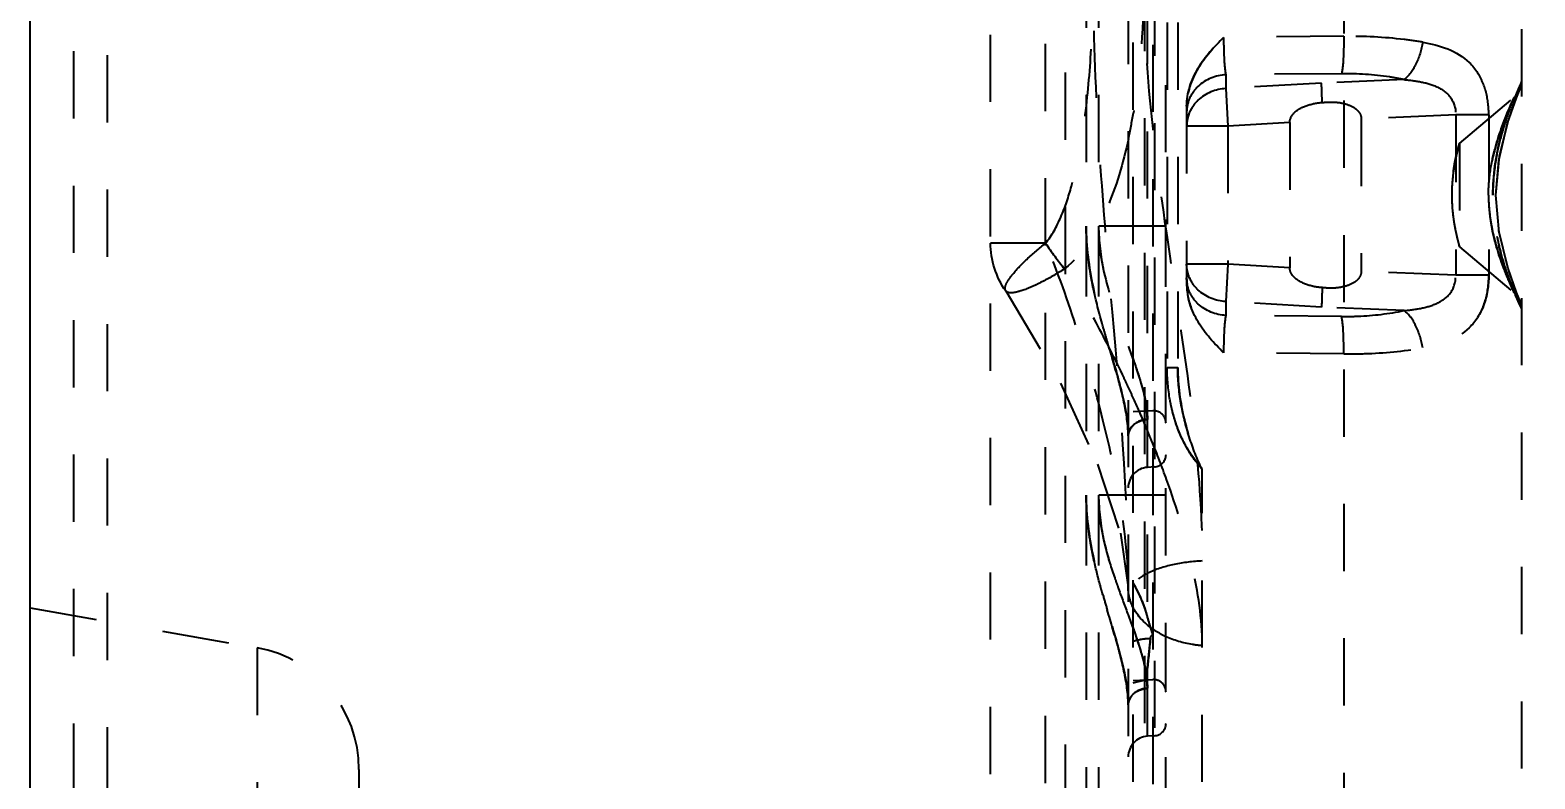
# Model space of a CAD drawing. Header units: millimetres. Extents: x 309 to 11345, y -1340 to 1318.
# Drawn here: x 1437.3 to 1473.91, y -419.62 to -401.42 of the extents above; entities that cross this region are included whole.
import ezdxf

# ---------------------------------------------------------------- set-up
doc = ezdxf.new("R2010")
doc.units = ezdxf.units.MM
doc.header["$LTSCALE"] = 16.335
doc.header["$PDMODE"] = 3
doc.header["$PDSIZE"] = 0.3125
doc.linetypes.add('HIDDEN', pattern=[0.2, 0.1, -0.1])
doc.layers.get('0').update_dxf_attribs({"linetype": 'CONTINUOUS'})
doc.layers.get('Defpoints').update_dxf_attribs({"linetype": 'CONTINUOUS'})
doc.layers.add('DEFAULT_2', color=8, linetype='HIDDEN')
doc.styles.get("Standard").update_dxf_attribs({"font": 'txt', "width": 0.8})
doc.dimstyles.get("Standard").update_dxf_attribs({"dimtxt": 0.15625, "dimasz": 0.1875, "dimexe": 0.125, "dimexo": 0.0625, "dimtad": 0, "dimtih": 1, "dimtoh": 1, "dimdsep": 46, "dimtxsty": 'Standard', "dimcen": 0.09, "dimadec": 0, "dimazin": 0, "dimtp": 0.01, "dimtm": 0.01, "dimtfac": 1, "dimtofl": 0, "dimtmove": 0, "dimatfit": 3, "dimfxl": 0, "dimtolj": 1, "dimarcsym": 0})

# ---------------------------------------------------------------- blocks, each defined once
blk = doc.blocks.new('*D170')
at = {"color": 4, "lineweight": -2}
blk.add_line((1497.371, -393.202), (1505.343, -399.239), dxfattribs=at)
at = {"color": 4}
blk.add_solid([(1506.35, -397.91), (1504.337, -400.567), (1513.316, -405.275)], dxfattribs=at)
at = {"layer": 'Defpoints', "color": 0}
for p in [(1513.316, -405.275), (1521.289, -411.311)]:
    blk.add_point(p, dxfattribs=at)
at = {"color": 6, "insert": (1484.083, -383.142), "char_height": 10, "attachment_point": 5, "rotation": 322.8702}
blk.add_mtext('\\A1;∅10.00', dxfattribs=at)

msp = doc.modelspace()

# ---------------------------------------------------------------- linework, layer by layer
at = {"color": 7, "linetype": 'Continuous'}
msp.add_line((1437.303, -708.458), (1437.303, -218.458), dxfattribs=at)
at = {"layer": 'DEFAULT_2', "color": 8, "linetype": 'HIDDEN'}
for p, q in [((1462.493, -600.102), (1462.493, -312.814)), ((1464.934, -597.141), (1464.934, -315.775)), ((1464.424, -594.681), (1464.424, -318.235)), ((1464.015, -318.935), (1464.015, -593.981)), ((1462.006, -586.34), (1462.006, -324.903)), ((1464.654, -325.271), (1464.654, -587.645)), ((1460.667, -586.117), (1460.667, -326.799)), ((1464.134, -586.306), (1464.134, -326.634)), ((1464.617, -326.634), (1464.617, -586.282)), ((1462.993, -331.122), (1462.993, -441.878)), ((1463.29, -331.122), (1463.29, -441.878)), ((1464.483, -418.582), (1464.483, -335.968)), ((1469.26, -367.196), (1469.26, -452.657)), ((1473.582, -371.996), (1473.582, -453.704)), ((1438.361, -398.667), (1438.361, -514.249)), ((1439.174, -398.762), (1439.174, -514.154)), ((1464.963, -401.236), (1464.963, -409.622)), ((1465.221, -401.236), (1465.221, -409.622)), ((1469.26, -401.569), (1466.337, -401.595)), ((1469.207, -402.479), (1466.39, -402.504)), ((1466.39, -402.504), (1466.39, -402.84)), ((1470.726, -402.622), (1468.72, -402.706)), ((1468.72, -402.706), (1466.39, -402.84)), ((1466.39, -402.84), (1466.443, -403.75)), ((1473.543, -402.866), (1473.582, -402.672)), ((1465.437, -403.271), (1465.437, -407.587)), ((1472.073, -404.172), (1473.402, -403.057)), ((1466.443, -403.75), (1465.437, -403.75)), ((1467.945, -403.664), (1466.443, -403.75)), ((1466.443, -403.75), (1466.443, -407.107)), ((1467.945, -403.664), (1467.945, -407.194)), ((1471.982, -403.481), (1469.685, -403.576)), ((1469.685, -403.576), (1469.685, -407.281)), ((1471.982, -403.481), (1471.982, -407.377)), ((1472.787, -403.481), (1471.982, -403.481)), ((1472.787, -403.481), (1472.787, -407.377)), ((1472.073, -404.173), (1472.065, -404.201)), ((1472.065, -404.201), (1472.073, -404.173)), ((1472.073, -404.172), (1472.073, -406.686)), ((1464.934, -406.183), (1462.993, -406.183)), ((1473.249, -407.189), (1473.032, -406.294)), ((1462.006, -406.598), (1460.667, -406.598)), ((1472.073, -406.685), (1472.065, -406.658)), ((1472.066, -406.659), (1472.073, -406.685)), ((1472.073, -406.686), (1473.402, -407.801)), ((1466.443, -407.107), (1465.437, -407.107)), ((1466.443, -407.107), (1466.39, -408.017)), ((1467.945, -407.194), (1466.443, -407.107)), ((1471.982, -407.377), (1469.685, -407.281)), ((1472.787, -407.377), (1471.982, -407.377)), ((1461.036, -407.759), (1461.036, -407.759)), ((1466.39, -408.017), (1466.39, -408.354)), ((1468.72, -408.152), (1466.39, -408.017)), ((1470.726, -408.235), (1468.72, -408.152)), ((1473.582, -408.186), (1473.543, -407.992)), ((1469.207, -408.379), (1466.39, -408.354)), ((1464.963, -409.622), (1465.221, -409.622)), ((1469.26, -409.289), (1466.337, -409.263)), ((1464.617, -410.671), (1464.134, -410.697)), ((1464.654, -412.035), (1464.483, -412.046)), ((1465.816, -445.829), (1465.816, -412.093)), ((1464.934, -412.719), (1462.993, -412.719)), ((1437.303, -415.458), (1442.823, -416.432)), ((1464.454, -417.216), (1464.556, -416.211)), ((1464.454, -417.216), (1464.556, -416.211)), ((1464.454, -417.216), (1464.556, -416.211)), ((1442.823, -416.432), (1442.823, -447.485)), ((1464.617, -417.207), (1464.134, -417.232)), ((1464.48, -416.955), (1464.454, -417.213)), ((1464.48, -416.955), (1464.454, -417.213)), ((1464.48, -416.955), (1464.454, -417.213)), ((1464.654, -418.57), (1464.483, -418.582)), ((1445.303, -419.386), (1445.303, -444.53))]:
    msp.add_line(p, q, dxfattribs=at)
for points in [[(1472.959, -405.429), (1473.028, -404.591), (1473.244, -403.684), (1473.461, -403.069), (1473.543, -402.866)], [(1472.959, -405.429), (1473.045, -404.487), (1473.261, -403.629)], [(1473.543, -407.992), (1473.464, -407.798), (1473.256, -407.211), (1473.04, -406.339), (1472.959, -405.429)], [(1461.036, -407.759), (1462.37, -410.004), (1463.27, -411.972)], [(1463.27, -411.972), (1463.824, -413.649), (1464.015, -414.96)], [(1464.134, -417.28), (1464.406, -417.219), (1464.454, -417.216)]]:
    msp.add_lwpolyline(points, dxfattribs=at)
for centre, radius, start, end in [((1473.079, -402.672), 0.503, 310, 337.3625), ((1466.254, -403.415), 0.817, 170.3385, 179.9419), ((1466.311, -403.764), 0.875, 148.5457, 157.6659), ((1450.637, -401.171), 13.692, 347.8092, 350.4934), ((1477.054, -405.615), 5.185, 165.3687, 166.8142), ((1478.128, -405.901), 6.297, 164.3342, 165.3079), ((1476.688, -405.426), 3.908, 180.0395, 186.3546), ((1477.128, -405.374), 4.352, 186.3922, 191.6256), ((1476.221, -405.408), 4.336, 187.7821, 189.8005), ((1476.768, -405.31), 4.891, 189.8399, 193.2236), ((1476.673, -405.329), 4.794, 189.8041, 193.2703), ((1468.11, -402.572), 7.312, 213.4055, 219.4948), ((1477.126, -405.226), 5.259, 193.2225, 195.2323), ((1477.093, -405.234), 5.226, 193.2293, 195.2292), ((1478.801, -404.769), 6.996, 195.2255, 195.6739), ((1479.594, -404.548), 7.818, 195.2719, 195.6535), ((1466.311, -407.094), 0.875, 202.3343, 211.2311), ((1470.462, -407.378), 2.325, 353.7916, 0.0226), ((1466.253, -407.443), 0.816, 180.0559, 189.4719), ((1473.079, -408.186), 0.503, 22.6122, 50), ((1482.897, -403.858), 10.271, 202.6802, 204.8374), ((1436.813, -422.73), 29.997, 24.8968, 25.3834), ((1437.082, -422.605), 29.7, 24.3215, 24.897), ((1437.712, -422.323), 29.01, 22.7734, 24.3257), ((1461.58, -411.012), 2.906, 2.5762, 5.8971), ((1464.633, -410.973), 0.302, 0, 93), ((1438.482, -421.998), 28.175, 22.0675, 22.7697), ((1441.628, -420.748), 24.79, 19.8146, 22.1229), ((1464.633, -411.734), 0.302, 274, 0), ((1464.518, -412.548), 0.503, 94, 180), ((1498.907, -405.019), 36.924, 195.9109, 196.5033), ((1784.539, -449.33), 321.692, 174.09089, 174.22401), ((1781.84, -449.057), 318.98, 174.08967, 174.22398), ((1442.303, -419.386), 3, 0, 80), ((1461.58, -417.548), 2.906, 2.5762, 5.8971), ((1461.622, -417.542), 2.864, 2.5072, 5.8762), ((1464.633, -417.508), 0.302, 0, 93), ((1464.633, -418.269), 0.302, 274, 0), ((1464.518, -419.084), 0.503, 94, 180)]:
    msp.add_arc(centre, radius, start, end, dxfattribs=at)
for points, knots in [([(1464.015, -385.129), (1464.015, -387.586), (1463.682, -391.306), (1463.259, -396.302), (1463.114, -400.15), (1463.259, -403.997), (1463.682, -408.994), (1464.015, -412.714), (1464.015, -415.171)], [0, 0, 0, 0, 0.244928, 0.371582, 0.499981, 0.62839, 0.755057, 1, 1, 1, 1]), ([(1465.816, -385.979), (1465.816, -387.116), (1465.627, -389.43), (1465.098, -392.914), (1464.559, -396.488), (1464.313, -400.15), (1464.559, -403.812), (1465.098, -407.387), (1465.627, -410.87), (1465.816, -413.185), (1465.816, -414.321)], [0, 0, 0, 0, 0.119592, 0.243677, 0.370971, 0.500001, 0.629031, 0.756324, 0.880409, 1, 1, 1, 1]), ([(1462.006, -406.598), (1462.16, -406.408), (1462.408, -405.953), (1462.737, -404.939), (1462.985, -403.568), (1463.132, -401.873), (1463.178, -400.15), (1463.132, -398.427), (1462.985, -396.733), (1462.737, -395.361), (1462.408, -394.347), (1462.16, -393.893), (1462.006, -393.702)], [0, 0, 0, 0, 0.05537, 0.115462, 0.240655, 0.369591, 0.49998, 0.630371, 0.759314, 0.884517, 0.944615, 1, 1, 1, 1]), ([(1464.141, -396.867), (1464.323, -397.949), (1464.466, -400.15), (1464.323, -402.35), (1464.141, -403.433)], [0, 0, 0, 0, 0.499999, 1, 1, 1, 1]), ([(1469.26, -401.569), (1469.261, -401.749), (1469.254, -402.052), (1469.233, -402.357), (1469.207, -402.479)], [0, 0, 0, 0, 0.590938, 1, 1, 1, 1]), ([(1471.179, -401.712), (1471.029, -401.687), (1470.393, -401.597), (1469.75, -401.566), (1469.26, -401.569)], [0, 0, 0, 0, 0.236161, 1, 1, 1, 1]), ([(1465.437, -403.271), (1465.437, -402.948), (1465.666, -402.3), (1466.109, -401.824), (1466.337, -401.595)], [0, 0, 0, 0, 0.498791, 1, 1, 1, 1]), ([(1466.337, -401.595), (1466.109, -401.825), (1465.665, -402.3), (1465.437, -402.948), (1465.437, -403.271)], [0, 0, 0, 0, 0.501236, 1, 1, 1, 1]), ([(1466.337, -401.595), (1466.336, -401.775), (1466.343, -402.078), (1466.364, -402.383), (1466.39, -402.504)], [0, 0, 0, 0, 0.593662, 1, 1, 1, 1]), ([(1471.179, -401.712), (1471.149, -401.9), (1471.049, -402.232), (1470.85, -402.531), (1470.726, -402.622)], [0, 0, 0, 0, 0.553804, 1, 1, 1, 1]), ([(1471.179, -401.712), (1471.585, -401.781), (1472.241, -401.991), (1472.72, -402.763), (1472.787, -403.232), (1472.787, -403.481)], [0, 0, 0, 0, 0.471237, 0.716067, 1, 1, 1, 1]), ([(1466.39, -402.504), (1466.146, -402.515), (1465.77, -402.665), (1465.489, -403.063), (1465.437, -403.299), (1465.437, -403.414)], [0, 0, 0, 0, 0.511808, 0.759391, 1, 1, 1, 1]), ([(1470.726, -402.622), (1470.609, -402.597), (1470.107, -402.507), (1469.596, -402.476), (1469.207, -402.479)], [0, 0, 0, 0, 0.236421, 1, 1, 1, 1]), ([(1470.726, -402.622), (1470.869, -402.634), (1471.149, -402.67), (1471.552, -402.784), (1471.907, -403.04), (1471.988, -403.336), (1471.982, -403.481)], [0, 0, 0, 0, 0.254534, 0.500848, 0.742548, 1, 1, 1, 1]), ([(1466.39, -402.84), (1466.146, -402.852), (1465.77, -403.002), (1465.489, -403.4), (1465.437, -403.636), (1465.437, -403.75)], [0, 0, 0, 0, 0.511744, 0.759373, 1, 1, 1, 1]), ([(1468.735, -403.179), (1468.733, -403.13), (1468.727, -402.972), (1468.721, -402.814), (1468.72, -402.706)], [0, 0, 0, 0, 0.31128, 1, 1, 1, 1]), ([(1472.787, -403.481), (1472.787, -403.415), (1472.777, -403.16), (1472.724, -402.907), (1472.656, -402.731)], [0, 0, 0, 0, 0.259739, 1, 1, 1, 1]), ([(1472.887, -405.429), (1472.886, -404.953), (1473.031, -403.996), (1473.381, -403.105), (1473.582, -402.672)], [0, 0, 0, 0, 0.499646, 1, 1, 1, 1]), ([(1473.421, -403.037), (1473.402, -403.082), (1473.315, -403.294), (1473.237, -403.508), (1473.182, -403.679)], [0, 0, 0, 0, 0.215405, 1, 1, 1, 1]), ([(1473.582, -402.672), (1473.576, -402.679), (1473.566, -402.713), (1473.53, -402.781), (1473.481, -402.896), (1473.442, -402.985), (1473.421, -403.037)], [0, 0, 0, 0, 0.066792, 0.263318, 0.579155, 1, 1, 1, 1]), ([(1467.945, -403.664), (1467.945, -403.581), (1468.056, -403.381), (1468.365, -403.236), (1468.61, -403.185), (1468.735, -403.179)], [0, 0, 0, 0, 0.2485, 0.621847, 1, 1, 1, 1]), ([(1468.735, -403.179), (1468.83, -403.169), (1469.02, -403.159), (1469.302, -403.2), (1469.524, -403.294), (1469.656, -403.433), (1469.685, -403.529), (1469.685, -403.576)], [0, 0, 0, 0, 0.252055, 0.50235, 0.749569, 0.874029, 1, 1, 1, 1]), ([(1473.402, -403.057), (1473.39, -403.076), (1473.361, -403.155), (1473.286, -403.313), (1473.187, -403.558), (1473.024, -403.988), (1472.842, -404.611), (1472.78, -405.149), (1472.78, -405.429)], [0, 0, 0, 0, 0.02696, 0.101978, 0.212676, 0.347649, 0.660393, 1, 1, 1, 1]), ([(1472.867, -404.6), (1472.904, -404.422), (1473.044, -403.899), (1473.247, -403.397), (1473.396, -403.071)], [0, 0, 0, 0, 0.337343, 1, 1, 1, 1]), ([(1473.182, -403.679), (1473.163, -403.737), (1473.086, -403.984), (1473.023, -404.235), (1472.986, -404.429)], [0, 0, 0, 0, 0.23577, 1, 1, 1, 1]), ([(1464.02, -404.062), (1463.893, -404.649), (1463.567, -405.789), (1462.923, -406.851), (1462.468, -407.223)], [0, 0, 0, 0, 0.505552, 1, 1, 1, 1]), ([(1472.005, -404.432), (1471.998, -404.463), (1471.966, -404.606), (1471.94, -404.751), (1471.925, -404.864)], [0, 0, 0, 0, 0.219474, 1, 1, 1, 1]), ([(1471.925, -404.864), (1471.93, -404.824), (1471.952, -404.679), (1471.981, -404.535), (1472.006, -404.432)], [0, 0, 0, 0, 0.277266, 1, 1, 1, 1]), ([(1472.037, -404.305), (1472.04, -404.294), (1472.049, -404.259), (1472.059, -404.224), (1472.065, -404.201)], [0, 0, 0, 0, 0.31253, 1, 1, 1, 1]), ([(1472.986, -404.429), (1472.97, -404.509), (1472.913, -404.839), (1472.887, -405.175), (1472.887, -405.429)], [0, 0, 0, 0, 0.24387, 1, 1, 1, 1]), ([(1471.925, -404.864), (1471.919, -404.909), (1471.896, -405.097), (1471.886, -405.286), (1471.886, -405.429)], [0, 0, 0, 0, 0.241335, 1, 1, 1, 1]), ([(1472.78, -405.429), (1472.78, -405.359), (1472.787, -405.081), (1472.825, -404.804), (1472.867, -404.6)], [0, 0, 0, 0, 0.252997, 1, 1, 1, 1]), ([(1471.886, -405.429), (1471.886, -405.477), (1471.89, -405.666), (1471.906, -405.855), (1471.925, -405.995)], [0, 0, 0, 0, 0.255595, 1, 1, 1, 1]), ([(1472.78, -405.429), (1472.78, -405.708), (1472.842, -406.246), (1473.024, -406.87), (1473.187, -407.3), (1473.286, -407.545), (1473.361, -407.702), (1473.39, -407.782), (1473.402, -407.801)], [0, 0, 0, 0, 0.339648, 0.65241, 0.787384, 0.898063, 0.973047, 1, 1, 1, 1]), ([(1473.582, -408.186), (1473.575, -408.164), (1473.532, -408.089), (1473.464, -407.918), (1473.35, -407.655), (1473.222, -407.31), (1473.092, -406.902), (1472.94, -406.274), (1472.887, -405.771), (1472.887, -405.429)], [0, 0, 0, 0, 0.023357, 0.090231, 0.193089, 0.323651, 0.474935, 0.641396, 1, 1, 1, 1]), ([(1462.993, -406.183), (1462.993, -406.679), (1463.12, -407.643), (1463.502, -408.978), (1463.863, -410.164), (1464.015, -410.933), (1464.015, -411.283)], [0, 0, 0, 0, 0.285147, 0.554452, 0.798222, 1, 1, 1, 1]), ([(1463.174, -407.726), (1463.147, -407.601), (1463.047, -407.093), (1462.993, -406.574), (1462.994, -406.183)], [0, 0, 0, 0, 0.246314, 1, 1, 1, 1]), ([(1463.29, -406.183), (1463.29, -406.647), (1463.444, -407.551), (1463.891, -408.773), (1464.302, -409.85), (1464.483, -410.559), (1464.483, -410.881)], [0, 0, 0, 0, 0.286105, 0.557552, 0.801085, 1, 1, 1, 1]), ([(1473.269, -407.498), (1473.234, -407.414), (1473.07, -407.009), (1472.935, -406.591), (1472.866, -406.251)], [0, 0, 0, 0, 0.207265, 1, 1, 1, 1]), ([(1461.036, -407.759), (1461.008, -407.719), (1461.033, -407.607), (1461.108, -407.48), (1461.271, -407.262), (1461.571, -406.961), (1461.849, -406.723), (1462.006, -406.598)], [0, 0, 0, 0, 0.095168, 0.180739, 0.296736, 0.612671, 1, 1, 1, 1]), ([(1464.015, -414.964), (1464.015, -414.305), (1463.864, -412.934), (1463.418, -410.86), (1462.804, -408.723), (1462.304, -407.298), (1462.006, -406.598)], [0, 0, 0, 0, 0.228701, 0.476606, 0.735898, 1, 1, 1, 1]), ([(1472.986, -406.431), (1473.013, -406.57), (1473.124, -407.042), (1473.287, -407.501), (1473.42, -407.819)], [0, 0, 0, 0, 0.290364, 1, 1, 1, 1]), ([(1462.468, -407.223), (1462.296, -407.331), (1461.976, -407.516), (1461.589, -407.701), (1461.326, -407.783), (1461.179, -407.812), (1461.065, -407.8), (1461.036, -407.759)], [0, 0, 0, 0, 0.3875, 0.703611, 0.819655, 0.90516, 1, 1, 1, 1]), ([(1463.914, -409.871), (1463.701, -409.421), (1463.247, -408.523), (1462.746, -407.649), (1462.468, -407.223)], [0, 0, 0, 0, 0.494629, 1, 1, 1, 1]), ([(1466.39, -408.017), (1466.146, -408.006), (1465.77, -407.856), (1465.489, -407.458), (1465.437, -407.222), (1465.437, -407.107)], [0, 0, 0, 0, 0.511743, 0.759372, 1, 1, 1, 1]), ([(1468.735, -407.679), (1468.652, -407.675), (1468.446, -407.641), (1468.186, -407.546), (1467.995, -407.381), (1467.945, -407.257), (1467.945, -407.194)], [0, 0, 0, 0, 0.251785, 0.625526, 0.812341, 1, 1, 1, 1]), ([(1469.685, -407.281), (1469.685, -407.329), (1469.657, -407.425), (1469.524, -407.564), (1469.302, -407.657), (1469.02, -407.699), (1468.83, -407.689), (1468.735, -407.679)], [0, 0, 0, 0, 0.125896, 0.250357, 0.497608, 0.747919, 1, 1, 1, 1]), ([(1470.726, -408.235), (1470.869, -408.223), (1471.149, -408.188), (1471.552, -408.074), (1471.907, -407.818), (1471.988, -407.521), (1471.982, -407.377)], [0, 0, 0, 0, 0.254535, 0.500851, 0.742552, 1, 1, 1, 1]), ([(1472.787, -407.377), (1472.787, -407.625), (1472.72, -408.094), (1472.241, -408.867), (1471.585, -409.077), (1471.179, -409.145)], [0, 0, 0, 0, 0.283898, 0.528822, 1, 1, 1, 1]), ([(1463.504, -408.973), (1463.475, -408.872), (1463.354, -408.46), (1463.243, -408.044), (1463.174, -407.726)], [0, 0, 0, 0, 0.243437, 1, 1, 1, 1]), ([(1466.39, -408.354), (1466.146, -408.342), (1465.77, -408.193), (1465.489, -407.795), (1465.437, -407.559), (1465.437, -407.444)], [0, 0, 0, 0, 0.511808, 0.759391, 1, 1, 1, 1]), ([(1466.337, -409.263), (1466.109, -409.033), (1465.665, -408.558), (1465.437, -407.91), (1465.437, -407.587)], [0, 0, 0, 0, 0.501229, 1, 1, 1, 1]), ([(1468.735, -407.679), (1468.733, -407.728), (1468.727, -407.886), (1468.721, -408.043), (1468.72, -408.152)], [0, 0, 0, 0, 0.311281, 1, 1, 1, 1]), ([(1472.54, -408.365), (1472.571, -408.313), (1472.69, -408.083), (1472.752, -407.826), (1472.774, -407.629)], [0, 0, 0, 0, 0.234306, 1, 1, 1, 1]), ([(1473.402, -407.801), (1473.407, -407.807), (1473.376, -407.749), (1473.367, -407.719), (1473.315, -407.609), (1473.287, -407.54), (1473.269, -407.498)], [0, 0, 0, 0, 0.068562, 0.268587, 0.585367, 1, 1, 1, 1]), ([(1466.39, -408.354), (1466.364, -408.475), (1466.343, -408.779), (1466.336, -409.083), (1466.337, -409.263)], [0, 0, 0, 0, 0.406397, 1, 1, 1, 1]), ([(1469.207, -408.379), (1469.34, -408.38), (1469.849, -408.372), (1470.359, -408.314), (1470.726, -408.235)], [0, 0, 0, 0, 0.261456, 1, 1, 1, 1]), ([(1469.26, -409.289), (1469.261, -409.109), (1469.254, -408.805), (1469.233, -408.5), (1469.207, -408.379)], [0, 0, 0, 0, 0.590938, 1, 1, 1, 1]), ([(1471.179, -409.145), (1471.149, -408.957), (1471.049, -408.626), (1470.85, -408.326), (1470.726, -408.235)], [0, 0, 0, 0, 0.553804, 1, 1, 1, 1]), ([(1471.179, -409.145), (1471.149, -408.957), (1471.049, -408.626), (1470.85, -408.326), (1470.726, -408.235)], [0, 0, 0, 0, 0.553803, 1, 1, 1, 1]), ([(1463.853, -410.202), (1463.828, -410.104), (1463.72, -409.692), (1463.596, -409.284), (1463.504, -408.973)], [0, 0, 0, 0, 0.236856, 1, 1, 1, 1]), ([(1469.26, -409.289), (1469.428, -409.29), (1470.069, -409.282), (1470.711, -409.224), (1471.179, -409.145)], [0, 0, 0, 0, 0.261473, 1, 1, 1, 1]), ([(1464.149, -409.461), (1464.168, -409.515), (1464.241, -409.72), (1464.308, -409.928), (1464.351, -410.085)], [0, 0, 0, 0, 0.259951, 1, 1, 1, 1]), ([(1465.816, -412.089), (1465.672, -411.92), (1465.409, -411.56), (1465.051, -410.74), (1464.977, -410.066), (1464.963, -409.622)], [0, 0, 0, 0, 0.250265, 0.499239, 1, 1, 1, 1]), ([(1465.084, -410.651), (1465.064, -410.568), (1464.993, -410.23), (1464.963, -409.882), (1464.963, -409.622)], [0, 0, 0, 0, 0.246112, 1, 1, 1, 1]), ([(1465.221, -409.622), (1465.221, -410.049), (1465.343, -410.9), (1465.625, -411.712), (1465.816, -412.093)], [0, 0, 0, 0, 0.500055, 1, 1, 1, 1]), ([(1464.015, -411.283), (1464.015, -411.2), (1463.996, -410.835), (1463.92, -410.476), (1463.853, -410.202)], [0, 0, 0, 0, 0.227041, 1, 1, 1, 1]), ([(1464.351, -410.085), (1464.365, -410.139), (1464.417, -410.346), (1464.455, -410.557), (1464.471, -410.713)], [0, 0, 0, 0, 0.26557, 1, 1, 1, 1]), ([(1465.372, -411.445), (1465.341, -411.383), (1465.222, -411.128), (1465.134, -410.858), (1465.084, -410.651)], [0, 0, 0, 0, 0.244847, 1, 1, 1, 1]), ([(1464.483, -410.881), (1464.365, -410.888), (1464.137, -410.96), (1464.015, -411.181), (1464.015, -411.283)], [0, 0, 0, 0, 0.5377, 1, 1, 1, 1]), ([(1464.015, -411.283), (1464.015, -411.262), (1464.026, -411.171), (1464.074, -411.085), (1464.123, -411.034)], [0, 0, 0, 0, 0.230662, 1, 1, 1, 1]), ([(1465.817, -412.089), (1465.773, -412.042), (1465.601, -411.845), (1465.461, -411.621), (1465.372, -411.445)], [0, 0, 0, 0, 0.244561, 1, 1, 1, 1]), ([(1465.816, -416.381), (1465.817, -415.728), (1465.603, -414.35), (1465.196, -413.03), (1464.95, -412.345)], [0, 0, 0, 0, 0.473107, 1, 1, 1, 1]), ([(1462.993, -412.719), (1462.993, -413.214), (1463.12, -414.179), (1463.502, -415.514), (1463.863, -416.699), (1464.015, -417.468), (1464.015, -417.819)], [0, 0, 0, 0, 0.285147, 0.554452, 0.798222, 1, 1, 1, 1]), ([(1462.993, -412.719), (1462.993, -413.214), (1463.12, -414.179), (1463.502, -415.514), (1463.863, -416.699), (1464.015, -417.468), (1464.015, -417.819)], [0, 0, 0, 0, 0.285147, 0.554452, 0.798222, 1, 1, 1, 1]), ([(1462.993, -412.719), (1462.993, -413.214), (1463.12, -414.178), (1463.502, -415.513), (1463.863, -416.699), (1464.015, -417.468), (1464.015, -417.819)], [0, 0, 0, 0, 0.285133, 0.554444, 0.798221, 1, 1, 1, 1]), ([(1463.174, -414.262), (1463.147, -414.137), (1463.047, -413.628), (1462.993, -413.109), (1462.994, -412.719)], [0, 0, 0, 0, 0.246314, 1, 1, 1, 1]), ([(1463.174, -414.262), (1463.147, -414.137), (1463.047, -413.628), (1462.993, -413.109), (1462.994, -412.719)], [0, 0, 0, 0, 0.246314, 1, 1, 1, 1]), ([(1463.174, -414.262), (1463.147, -414.137), (1463.048, -413.629), (1462.994, -413.11), (1462.994, -412.719)], [0, 0, 0, 0, 0.246289, 1, 1, 1, 1]), ([(1463.29, -412.719), (1463.29, -413.183), (1463.444, -414.087), (1463.891, -415.309), (1464.302, -416.386), (1464.483, -417.095), (1464.483, -417.417)], [0, 0, 0, 0, 0.286105, 0.557552, 0.801085, 1, 1, 1, 1]), ([(1463.29, -412.719), (1463.29, -413.183), (1463.444, -414.087), (1463.891, -415.309), (1464.302, -416.386), (1464.483, -417.095), (1464.483, -417.417)], [0, 0, 0, 0, 0.286105, 0.557551, 0.801085, 1, 1, 1, 1]), ([(1463.417, -413.804), (1463.435, -413.888), (1463.513, -414.217), (1463.619, -414.539), (1463.702, -414.778)], [0, 0, 0, 0, 0.254126, 1, 1, 1, 1]), ([(1463.398, -415.142), (1463.377, -415.07), (1463.296, -414.779), (1463.222, -414.485), (1463.174, -414.262)], [0, 0, 0, 0, 0.245642, 1, 1, 1, 1]), ([(1463.398, -415.142), (1463.378, -415.07), (1463.296, -414.779), (1463.222, -414.485), (1463.174, -414.262)], [0, 0, 0, 0, 0.245643, 1, 1, 1, 1]), ([(1465.816, -414.321), (1465.587, -414.331), (1465.149, -414.387), (1464.57, -414.554), (1464.159, -414.808), (1464.015, -415.063), (1464.015, -415.171)], [0, 0, 0, 0, 0.324776, 0.622995, 0.846378, 1, 1, 1, 1]), ([(1463.702, -414.776), (1463.727, -414.85), (1463.829, -415.137), (1463.936, -415.422), (1464.015, -415.634)], [0, 0, 0, 0, 0.256541, 1, 1, 1, 1]), ([(1463.702, -414.778), (1463.728, -414.851), (1463.83, -415.138), (1463.936, -415.422), (1464.015, -415.634)], [0, 0, 0, 0, 0.256535, 1, 1, 1, 1]), ([(1463.702, -414.778), (1463.728, -414.851), (1463.83, -415.138), (1463.936, -415.422), (1464.015, -415.634)], [0, 0, 0, 0, 0.256535, 1, 1, 1, 1]), ([(1464.617, -416.111), (1464.586, -416.015), (1464.522, -415.816), (1464.408, -415.378), (1464.252, -415.058), (1464.134, -414.845)], [0, 0, 0, 0, 0.221515, 0.46267, 1, 1, 1, 1]), ([(1464.507, -415.755), (1464.474, -415.64), (1464.413, -415.397), (1464.301, -415.173), (1464.244, -415.056)], [0, 0, 0, 0, 0.47962, 1, 1, 1, 1]), ([(1464.507, -415.755), (1464.474, -415.64), (1464.413, -415.397), (1464.301, -415.173), (1464.244, -415.056)], [0, 0, 0, 0, 0.47962, 1, 1, 1, 1]), ([(1464.918, -416.154), (1464.831, -416.113), (1464.513, -415.94), (1464.237, -415.666), (1464.123, -415.425)], [0, 0, 0, 0, 0.264536, 1, 1, 1, 1]), ([(1463.853, -416.74), (1463.829, -416.642), (1463.721, -416.229), (1463.597, -415.821), (1463.505, -415.509)], [0, 0, 0, 0, 0.236821, 1, 1, 1, 1]), ([(1464.617, -416.112), (1464.608, -416.083), (1464.57, -415.965), (1464.533, -415.846), (1464.507, -415.755)], [0, 0, 0, 0, 0.239293, 1, 1, 1, 1]), ([(1464.617, -416.112), (1464.608, -416.083), (1464.57, -415.965), (1464.533, -415.846), (1464.507, -415.755)], [0, 0, 0, 0, 0.239293, 1, 1, 1, 1]), ([(1464.556, -416.211), (1464.521, -416.211), (1464.378, -416.218), (1464.236, -416.246), (1464.134, -416.281)], [0, 0, 0, 0, 0.243966, 1, 1, 1, 1]), ([(1464.556, -416.211), (1464.521, -416.211), (1464.378, -416.218), (1464.236, -416.246), (1464.134, -416.281)], [0, 0, 0, 0, 0.243967, 1, 1, 1, 1]), ([(1464.556, -416.211), (1464.521, -416.211), (1464.378, -416.218), (1464.236, -416.246), (1464.134, -416.281)], [0, 0, 0, 0, 0.243967, 1, 1, 1, 1]), ([(1464.149, -415.997), (1464.168, -416.051), (1464.241, -416.257), (1464.309, -416.466), (1464.351, -416.622)], [0, 0, 0, 0, 0.259977, 1, 1, 1, 1]), ([(1464.617, -416.111), (1464.597, -416.123), (1464.559, -416.145), (1464.549, -416.194), (1464.556, -416.211)], [0, 0, 0, 0, 0.563796, 1, 1, 1, 1]), ([(1464.617, -416.111), (1464.597, -416.123), (1464.559, -416.145), (1464.549, -416.194), (1464.556, -416.211)], [0, 0, 0, 0, 0.563796, 1, 1, 1, 1]), ([(1464.617, -416.111), (1464.597, -416.123), (1464.559, -416.145), (1464.549, -416.194), (1464.556, -416.211)], [0, 0, 0, 0, 0.563796, 1, 1, 1, 1]), ([(1465.816, -416.381), (1465.737, -416.375), (1465.43, -416.339), (1465.128, -416.251), (1464.918, -416.154)], [0, 0, 0, 0, 0.255089, 1, 1, 1, 1]), ([(1464.015, -417.819), (1464.015, -417.736), (1463.996, -417.371), (1463.92, -417.012), (1463.852, -416.738)], [0, 0, 0, 0, 0.227039, 1, 1, 1, 1]), ([(1464.015, -417.819), (1464.015, -417.736), (1463.996, -417.371), (1463.92, -417.012), (1463.853, -416.738)], [0, 0, 0, 0, 0.227041, 1, 1, 1, 1]), ([(1464.015, -417.819), (1464.015, -417.736), (1463.996, -417.372), (1463.921, -417.013), (1463.853, -416.74)], [0, 0, 0, 0, 0.227082, 1, 1, 1, 1]), ([(1464.351, -416.62), (1464.365, -416.675), (1464.417, -416.882), (1464.455, -417.093), (1464.471, -417.249)], [0, 0, 0, 0, 0.265573, 1, 1, 1, 1]), ([(1464.351, -416.62), (1464.365, -416.675), (1464.417, -416.882), (1464.455, -417.093), (1464.471, -417.249)], [0, 0, 0, 0, 0.26557, 1, 1, 1, 1]), ([(1464.351, -416.622), (1464.366, -416.677), (1464.418, -416.883), (1464.455, -417.093), (1464.471, -417.249)], [0, 0, 0, 0, 0.265545, 1, 1, 1, 1]), ([(1464.483, -417.417), (1464.365, -417.424), (1464.137, -417.496), (1464.015, -417.717), (1464.015, -417.819)], [0, 0, 0, 0, 0.5377, 1, 1, 1, 1]), ([(1464.483, -417.417), (1464.365, -417.424), (1464.137, -417.495), (1464.015, -417.717), (1464.015, -417.819)], [0, 0, 0, 0, 0.537706, 1, 1, 1, 1]), ([(1464.078, -417.626), (1464.068, -417.641), (1464.034, -417.7), (1464.015, -417.769), (1464.015, -417.819)], [0, 0, 0, 0, 0.267677, 1, 1, 1, 1]), ([(1464.247, -417.48), (1464.23, -417.489), (1464.165, -417.526), (1464.109, -417.58), (1464.078, -417.626)], [0, 0, 0, 0, 0.261639, 1, 1, 1, 1]), ([(1464.247, -417.48), (1464.23, -417.489), (1464.165, -417.526), (1464.109, -417.58), (1464.078, -417.626)], [0, 0, 0, 0, 0.261636, 1, 1, 1, 1])]:
    msp.add_open_spline(points, degree=3, knots=knots, dxfattribs=at)
for points in [[(1472.656, -402.731), (1472.622, -402.643), (1472.58, -402.558), (1472.531, -402.477)], [(1465.501, -403.431), (1465.46, -403.532), (1465.437, -403.642), (1465.437, -403.75)], [(1463.29, -406.183), (1463.306, -406.547), (1463.342, -406.912), (1463.417, -407.268)], [(1461.036, -407.759), (1460.802, -407.427), (1460.667, -407.004), (1460.667, -406.598)], [(1465.501, -407.427), (1465.46, -407.326), (1465.437, -407.216), (1465.437, -407.107)], [(1465.437, -407.587), (1465.437, -407.786), (1465.479, -407.986), (1465.55, -408.171)], [(1464.015, -409.098), (1464.06, -409.219), (1464.105, -409.34), (1464.149, -409.461)], [(1465.297, -410.484), (1465.248, -410.2), (1465.221, -409.91), (1465.221, -409.622)], [(1465.501, -411.308), (1465.416, -411.038), (1465.346, -410.762), (1465.297, -410.484)], [(1464.123, -411.034), (1464.157, -410.999), (1464.198, -410.97), (1464.242, -410.948)], [(1464.242, -410.948), (1464.316, -410.909), (1464.4, -410.886), (1464.483, -410.881)], [(1465.816, -412.094), (1465.69, -411.842), (1465.587, -411.577), (1465.501, -411.308)], [(1463.29, -412.719), (1463.306, -413.083), (1463.342, -413.448), (1463.417, -413.804)], [(1464.035, -415.161), (1464.022, -415.098), (1464.016, -415.033), (1464.015, -414.969)], [(1464.244, -415.056), (1464.209, -414.985), (1464.173, -414.914), (1464.134, -414.845)], [(1464.244, -415.056), (1464.209, -414.985), (1464.173, -414.914), (1464.134, -414.845)], [(1464.123, -415.425), (1464.083, -415.341), (1464.053, -415.252), (1464.035, -415.161)], [(1464.015, -415.634), (1464.06, -415.755), (1464.105, -415.876), (1464.149, -415.997)], [(1464.556, -416.211), (1464.413, -416.212), (1464.269, -416.235), (1464.134, -416.281)], [(1464.556, -416.211), (1464.413, -416.212), (1464.269, -416.235), (1464.134, -416.281)], [(1464.123, -417.57), (1464.157, -417.535), (1464.198, -417.506), (1464.242, -417.483)], [(1464.242, -417.483), (1464.316, -417.445), (1464.4, -417.422), (1464.483, -417.417)], [(1464.483, -417.417), (1464.402, -417.422), (1464.32, -417.444), (1464.247, -417.48)]]:
    msp.add_open_spline(points, degree=3, dxfattribs=at)

# ---------------------------------------------------------------- dimensions: what is measured, and where the dimension line sits
dim = msp.add_diameter_dim_2p(p1=(1521.289, -411.311), p2=(1513.316, -405.275), dimstyle='Standard', override={"dimtxt": 10, "dimasz": 10, "dimgap": 0, "dimtih": 0, "dimtoh": 0, "dimzin": 0, "dimcen": 0, "dimclrd": 4, "dimclre": 4, "dimclrt": 6, "dimadec": 2, "dimtp": 0, "dimtm": 0, "dimtzin": 0})
dim.commit()
dim.dimension.update_dxf_attribs({"geometry": '*D170', "text_midpoint": (1484.083, -383.142)})

doc.saveas('drawing.dxf')
